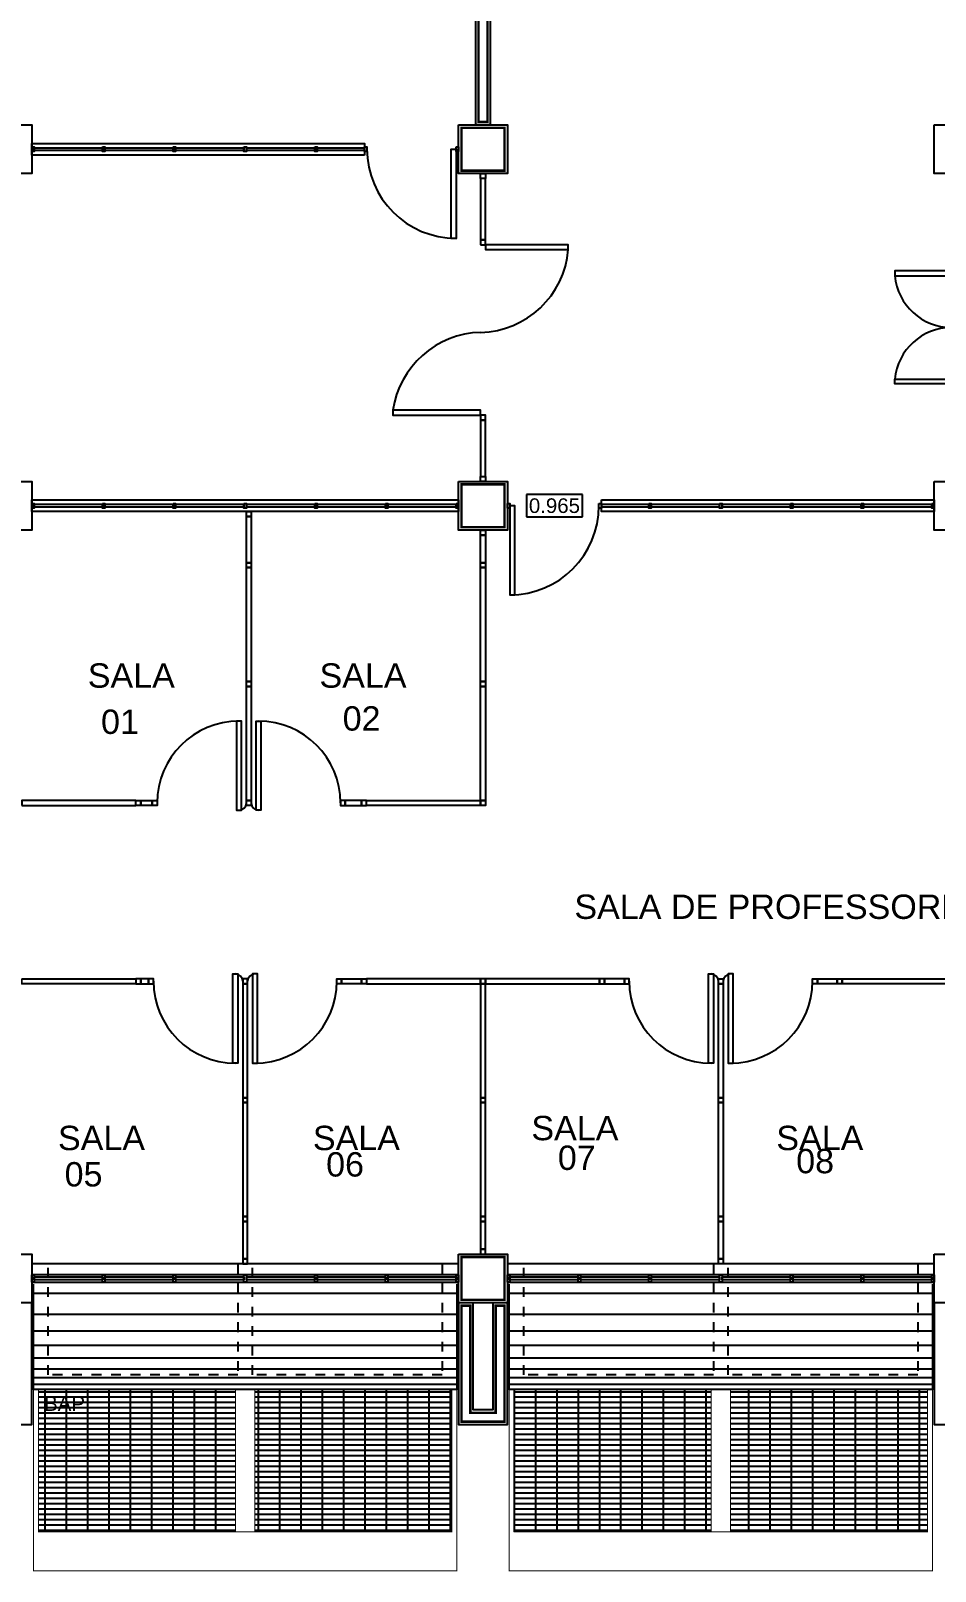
# Model space of a CAD drawing. Header units: millimetres. Extents: x 116 to 181, y 20 to 228.
# Drawn here: x 162.66 to 171.94, y 204.29 to 220.1 of the extents above; entities that cross this region are included whole.
import ezdxf

# ---------------------------------------------------------------- set-up
doc = ezdxf.new("R2010")
doc.units = ezdxf.units.MM
doc.header["$LTSCALE"] = 0.015
doc.header["$MEASUREMENT"] = 0
doc.linetypes.add('DASHED2', pattern=[9.525, 6.35, -3.175])
for name, color, linetype in [('BAP', 7, 'Continuous'), ('CANCELERIA', 7, 'Continuous'), ('COTAS', 7, 'Continuous'), ('ESTRUCTURA', 7, 'Continuous'), ('MURO_COMUN', 7, 'Continuous'), ('MURO_TABIQUE_EXT', 7, 'Continuous'), ('PROYECCION', 7, 'Continuous'), ('PTAS', 7, 'Continuous'), ('TEXTO', 7, 'Continuous'), ('TRAZO', 7, 'Continuous')]:
    doc.layers.add(name, color=color, linetype=linetype)
doc.styles.get("Standard").update_dxf_attribs({"font": 'arial.ttf'})
doc.styles.add('style1', font='swiss.ttf')
doc.dimstyles.new('ARQITECTONICAS-100', dxfattribs={"dimtxt": 0.2, "dimasz": 0.2, "dimexe": 0.18, "dimexo": 0.0625, "dimgap": 0.05, "dimtad": 0, "dimtoh": 1, "dimzin": 1, "dimdsep": 46, "dimtxsty": 'style1', "dimblk": 'DOTSMALL', "dimcen": 0.09, "dimse1": 1, "dimse2": 1, "dimadec": 0, "dimazin": 0, "dimtfac": 1, "dimtmove": 0, "dimatfit": 3, "dimldrblk": 'DOTSMALL', "dimfxl": 1, "dimtolj": 1, "dimtzin": 0, "dimarcsym": 0})
pattern_1 = [(0, (-82.631, 34.46717), (0, 0.0546875), []), (90, (-82.631, 34.46717), (-0.21875, 1e-17), [])]

# ---------------------------------------------------------------- blocks, each defined once
blk = doc.blocks.new('*D14')
at = {"layer": 'COTAS', "color": 0, "lineweight": -2}
for p, q in [((168.317, 215.338), (167.742, 215.338)), ((167.742, 215.338), (167.742, 215.109)), ((168.317, 215.109), (168.317, 215.338)), ((167.742, 215.109), (168.317, 215.109))]:
    blk.add_line(p, q, dxfattribs=at)
at = {"layer": 'Defpoints', "color": 0}
for p in [(167.547, 215.224), (167.547, 215.224), (168.512, 215.224)]:
    blk.add_point(p, dxfattribs=at)
at = {"layer": 'COTAS', "color": 0, "insert": (168.03, 215.224), "char_height": 0.15, "attachment_point": 5, "style": 'style1'}
blk.add_mtext('\\A1;0.965', dxfattribs=at)
blk = doc.blocks.new('_DOTSMALL')
at = {"color": 0, "linetype": 'ByBlock', "const_width": 0.5}
blk.add_lwpolyline([(-0.0625, 0, 1), (0.0625, 0, 1)], format="xyb", close=True, dxfattribs=at)

msp = doc.modelspace()

# ---------------------------------------------------------------- hatches: boundary and pattern name
at = {"linetype": 'Continuous'}
h = msp.add_hatch(dxfattribs=at)
h.set_pattern_fill('GRATE', color=8, scale=1.75, style=0)
h.set_pattern_definition(pattern_1)
h.paths.add_polyline_path([(164.7572, 206.1537), (162.7372, 206.1537), (162.7372, 204.6937), (164.7572, 204.6937)])
h.paths.add_polyline_path([(165.8853, 206.1537), (164.9572, 206.1537), (164.9572, 204.6937), (165.8853, 204.6937)])
h.paths.add_polyline_path([(166.9772, 206.1537), (165.8853, 206.1537), (165.8853, 204.6937), (166.9772, 204.6937)])
h.paths.add_polyline_path([(162.7474, 205.8965), (163.2347, 205.8965), (163.2347, 206.1215), (162.7474, 206.1215)], flags=24)
h = msp.add_hatch(dxfattribs=at)
h.set_pattern_fill('GRATE', color=8, scale=1.75, style=0)
h.set_pattern_definition(pattern_1)
h.paths.add_polyline_path([(169.6372, 206.1537), (167.6172, 206.1537), (167.6172, 204.6937), (169.6372, 204.6937)])
h.paths.add_polyline_path([(169.8372, 204.6937), (171.8572, 204.6937), (171.8572, 206.1537), (169.8372, 206.1537)])

# ---------------------------------------------------------------- linework, layer by layer
at = {"color": 7, "linetype": 'Continuous', "const_width": 0.01}
for points in [[(164.7572, 204.6937), (164.7572, 206.1537)], [(164.9572, 204.6937), (164.9572, 206.1537)], [(169.6372, 204.6937), (169.6372, 206.1537)], [(169.8372, 204.6937), (169.8372, 206.1537)]]:
    msp.add_lwpolyline(points, dxfattribs=at)
at = {"color": 8, "linetype": 'Continuous', "const_width": 0.001}
for points in [[(167.0272, 204.6937), (162.6872, 204.6937)], [(171.9072, 204.6937), (167.5672, 204.6937)]]:
    msp.add_lwpolyline(points, dxfattribs=at)
at = {"layer": 'CANCELERIA', "color": 6, "linetype": 'Continuous', "ltscale": 2}
for p, q in [((164.8697, 213.4187), (164.8697, 213.6114)), ((164.8322, 209.0987), (164.8322, 208.906)), ((169.7622, 209.0987), (169.7622, 208.906))]:
    msp.add_line(p, q, dxfattribs=at)
at = {"layer": 'CANCELERIA', "color": 5}
for points in [[(162.6672, 218.9087), (162.6922, 218.9087), (162.6922, 218.8587), (162.6672, 218.8587)], [(163.393, 218.8687), (162.6922, 218.8687), (162.6922, 218.8987), (163.393, 218.8987)], [(163.393, 218.9087), (163.418, 218.9087), (163.418, 218.8587), (163.393, 218.8587)], [(164.1189, 218.8687), (163.418, 218.8687), (163.418, 218.8987), (164.1189, 218.8987)], [(164.1189, 218.9087), (164.1439, 218.9087), (164.1439, 218.8587), (164.1189, 218.8587)], [(164.8447, 218.8687), (164.1439, 218.8687), (164.1439, 218.8987), (164.8447, 218.8987)], [(164.8447, 218.9087), (164.8697, 218.9087), (164.8697, 218.8587), (164.8447, 218.8587)], [(165.5705, 218.8687), (164.8697, 218.8687), (164.8697, 218.8987), (165.5705, 218.8987)], [(165.5705, 218.9087), (165.5955, 218.9087), (165.5955, 218.8587), (165.5705, 218.8587)], [(166.0822, 218.8687), (165.5955, 218.8687), (165.5955, 218.8987), (166.0822, 218.8987)], [(162.6672, 215.2487), (162.6922, 215.2487), (162.6922, 215.1987), (162.6672, 215.1987)], [(162.6922, 215.2387), (163.393, 215.2387), (163.393, 215.2087), (162.6922, 215.2087)], [(163.393, 215.2487), (163.418, 215.2487), (163.418, 215.1987), (163.393, 215.1987)], [(163.418, 215.2387), (164.1189, 215.2387), (164.1189, 215.2087), (163.418, 215.2087)], [(164.1189, 215.2487), (164.1439, 215.2487), (164.1439, 215.1987), (164.1189, 215.1987)], [(164.1439, 215.2387), (164.8447, 215.2387), (164.8447, 215.2087), (164.1439, 215.2087)], [(164.8447, 215.2487), (164.8697, 215.2487), (164.8697, 215.1987), (164.8447, 215.1987)], [(164.8697, 215.2387), (165.5705, 215.2387), (165.5705, 215.2087), (164.8697, 215.2087)], [(165.5705, 215.2487), (165.5955, 215.2487), (165.5955, 215.1987), (165.5705, 215.1987)], [(165.5955, 215.2387), (166.2964, 215.2387), (166.2964, 215.2087), (165.5955, 215.2087)], [(166.2964, 215.2487), (166.3214, 215.2487), (166.3214, 215.1987), (166.2964, 215.1987)], [(166.3214, 215.2387), (167.0222, 215.2387), (167.0222, 215.2087), (166.3214, 215.2087)], [(167.0222, 215.2487), (167.0472, 215.2487), (167.0472, 215.1987), (167.0222, 215.1987)], [(168.5122, 215.2387), (168.9989, 215.2387), (168.9989, 215.2087), (168.5122, 215.2087)], [(168.9989, 215.2487), (169.0239, 215.2487), (169.0239, 215.1987), (168.9989, 215.1987)], [(169.0239, 215.2387), (169.7247, 215.2387), (169.7247, 215.2087), (169.0239, 215.2087)], [(169.7247, 215.2487), (169.7497, 215.2487), (169.7497, 215.1987), (169.7247, 215.1987)], [(169.7497, 215.2387), (170.4505, 215.2387), (170.4505, 215.2087), (169.7497, 215.2087)], [(170.4505, 215.2487), (170.4755, 215.2487), (170.4755, 215.1987), (170.4505, 215.1987)], [(170.4755, 215.2387), (171.1764, 215.2387), (171.1764, 215.2087), (170.4755, 215.2087)], [(171.1764, 215.2487), (171.2014, 215.2487), (171.2014, 215.1987), (171.1764, 215.1987)], [(171.2014, 215.2387), (171.9022, 215.2387), (171.9022, 215.2087), (171.2014, 215.2087)], [(171.9022, 215.2487), (171.9272, 215.2487), (171.9272, 215.1987), (171.9022, 215.1987)], [(162.6672, 207.3312), (162.6922, 207.3312), (162.6922, 207.2562), (162.6672, 207.2562)], [(162.6922, 207.3087), (163.393, 207.3087), (163.393, 207.2787), (162.6922, 207.2787)], [(163.393, 207.3312), (163.418, 207.3312), (163.418, 207.2562), (163.393, 207.2562)], [(163.418, 207.3087), (164.1189, 207.3087), (164.1189, 207.2787), (163.418, 207.2787)], [(164.1189, 207.3312), (164.1439, 207.3312), (164.1439, 207.2562), (164.1189, 207.2562)], [(164.1439, 207.3087), (164.8447, 207.3087), (164.8447, 207.2787), (164.1439, 207.2787)], [(164.8447, 207.3312), (164.8697, 207.3312), (164.8697, 207.2562), (164.8447, 207.2562)], [(164.8697, 207.3087), (165.5705, 207.3087), (165.5705, 207.2787), (164.8697, 207.2787)], [(165.5705, 207.3312), (165.5955, 207.3312), (165.5955, 207.2562), (165.5705, 207.2562)], [(165.5955, 207.3087), (166.2964, 207.3087), (166.2964, 207.2787), (165.5955, 207.2787)], [(166.2964, 207.3312), (166.3214, 207.3312), (166.3214, 207.2562), (166.2964, 207.2562)], [(166.3214, 207.3087), (167.0222, 207.3087), (167.0222, 207.2787), (166.3214, 207.2787)], [(167.0222, 207.3312), (167.0472, 207.3312), (167.0472, 207.2562), (167.0222, 207.2562)], [(167.5472, 207.3312), (167.5722, 207.3312), (167.5722, 207.2562), (167.5472, 207.2562)], [(167.5722, 207.3087), (168.273, 207.3087), (168.273, 207.2787), (167.5722, 207.2787)], [(168.273, 207.3312), (168.298, 207.3312), (168.298, 207.2562), (168.273, 207.2562)], [(168.298, 207.3087), (168.9989, 207.3087), (168.9989, 207.2787), (168.298, 207.2787)], [(168.9989, 207.3312), (169.0239, 207.3312), (169.0239, 207.2562), (168.9989, 207.2562)], [(169.0239, 207.3087), (169.7247, 207.3087), (169.7247, 207.2787), (169.0239, 207.2787)], [(169.7247, 207.3312), (169.7497, 207.3312), (169.7497, 207.2562), (169.7247, 207.2562)], [(169.7497, 207.3087), (170.4505, 207.3087), (170.4505, 207.2787), (169.7497, 207.2787)], [(170.4505, 207.3312), (170.4755, 207.3312), (170.4755, 207.2562), (170.4505, 207.2562)], [(170.4755, 207.3087), (171.1764, 207.3087), (171.1764, 207.2787), (170.4755, 207.2787)], [(171.1764, 207.3312), (171.2014, 207.3312), (171.2014, 207.2562), (171.1764, 207.2562)], [(171.2014, 207.3087), (171.9022, 207.3087), (171.9022, 207.2787), (171.2014, 207.2787)], [(171.9022, 207.3312), (171.9272, 207.3312), (171.9272, 207.2562), (171.9022, 207.2562)]]:
    msp.add_lwpolyline(points, close=True, dxfattribs=at)
at = {"layer": 'CANCELERIA', "color": 6, "linetype": 'Continuous', "ltscale": 2}
for points in [[(164.8697, 215.1637), (164.9197, 215.1637), (164.9197, 215.1137), (164.8697, 215.1137)], [(164.9197, 214.6387), (164.8697, 214.6387), (164.8697, 215.1137), (164.9197, 215.1137)], [(164.8697, 214.6387), (164.9197, 214.6387), (164.9197, 214.5887), (164.8697, 214.5887)], [(164.9197, 213.4187), (164.8697, 213.4187), (164.8697, 214.5887), (164.9197, 214.5887)], [(164.8697, 213.4187), (164.9197, 213.4187), (164.9197, 213.3687), (164.8697, 213.3687)], [(164.8697, 213.3687), (164.9197, 213.3687), (164.9197, 212.1987), (164.8697, 212.1987)], [(164.7697, 213.0134), (164.7697, 212.0987), (164.8197, 212.0987), (164.8197, 213.0134)], [(165.0197, 213.0134), (165.0197, 212.0987), (164.9697, 212.0987), (164.9697, 213.0134)], [(162.5672, 212.1487), (163.7372, 212.1487), (163.7372, 212.1987), (162.5672, 212.1987)], [(163.7372, 212.1987), (163.7872, 212.1987), (163.7872, 212.1487), (163.7372, 212.1487)], [(163.7872, 212.1987), (163.9047, 212.1987), (163.9047, 212.1487), (163.7872, 212.1487)], [(163.9047, 212.1987), (163.9547, 212.1987), (163.9547, 212.1487), (163.9047, 212.1487)], [(164.8697, 212.1987), (164.9197, 212.1987), (164.9197, 212.1487), (164.8697, 212.1487)], [(165.8847, 212.1987), (165.8347, 212.1987), (165.8347, 212.1487), (165.8847, 212.1487)], [(166.0522, 212.1987), (165.8847, 212.1987), (165.8847, 212.1487), (166.0522, 212.1487)], [(166.1022, 212.1987), (166.0522, 212.1987), (166.0522, 212.1487), (166.1022, 212.1487)], [(167.2722, 212.1487), (166.1022, 212.1487), (166.1022, 212.1987), (167.2722, 212.1987)], [(162.5672, 210.3687), (163.7372, 210.3687), (163.7372, 210.3187), (162.5672, 210.3187)], [(163.7372, 210.3187), (163.7872, 210.3187), (163.7872, 210.3687), (163.7372, 210.3687)], [(163.7872, 210.3187), (163.8672, 210.3187), (163.8672, 210.3687), (163.7872, 210.3687)], [(163.8672, 210.3187), (163.9172, 210.3187), (163.9172, 210.3687), (163.8672, 210.3687)], [(164.7322, 209.5041), (164.7322, 210.4187), (164.7822, 210.4187), (164.7822, 209.5041)], [(164.8322, 210.3187), (164.8822, 210.3187), (164.8822, 210.3687), (164.8322, 210.3687)], [(164.8322, 209.1487), (164.8822, 209.1487), (164.8822, 210.3187), (164.8322, 210.3187)], [(164.9822, 209.5041), (164.9822, 210.4187), (164.9322, 210.4187), (164.9322, 209.5041)], [(165.8472, 210.3187), (165.7972, 210.3187), (165.7972, 210.3687), (165.8472, 210.3687)], [(166.0522, 210.3187), (165.8472, 210.3187), (165.8472, 210.3687), (166.0522, 210.3687)], [(166.1022, 210.3187), (166.0522, 210.3187), (166.0522, 210.3687), (166.1022, 210.3687)], [(167.2722, 210.3687), (166.1022, 210.3687), (166.1022, 210.3187), (167.2722, 210.3187)], [(168.4922, 210.3687), (167.3222, 210.3687), (167.3222, 210.3187), (168.4922, 210.3187)], [(168.4922, 210.3187), (168.5422, 210.3187), (168.5422, 210.3687), (168.4922, 210.3687)], [(168.5422, 210.3187), (168.7472, 210.3187), (168.7472, 210.3687), (168.5422, 210.3687)], [(168.7472, 210.3187), (168.7972, 210.3187), (168.7972, 210.3687), (168.7472, 210.3687)], [(169.6122, 209.5041), (169.6122, 210.4187), (169.6622, 210.4187), (169.6622, 209.5041)], [(169.7622, 210.3187), (169.7122, 210.3187), (169.7122, 210.3687), (169.7622, 210.3687)], [(169.7622, 209.1487), (169.7122, 209.1487), (169.7122, 210.3187), (169.7622, 210.3187)], [(169.8622, 209.5041), (169.8622, 210.4187), (169.8122, 210.4187), (169.8122, 209.5041)], [(170.7272, 210.3187), (170.6772, 210.3187), (170.6772, 210.3687), (170.7272, 210.3687)], [(170.9322, 210.3187), (170.7272, 210.3187), (170.7272, 210.3687), (170.9322, 210.3687)], [(170.9822, 210.3187), (170.9322, 210.3187), (170.9322, 210.3687), (170.9822, 210.3687)], [(170.9822, 210.3687), (172.1522, 210.3687), (172.1522, 210.3187), (170.9822, 210.3187)], [(164.8322, 209.0987), (164.8822, 209.0987), (164.8822, 209.1487), (164.8322, 209.1487)], [(164.8822, 209.0987), (164.8322, 209.0987), (164.8322, 207.9287), (164.8822, 207.9287)], [(169.7622, 209.0987), (169.7122, 209.0987), (169.7122, 209.1487), (169.7622, 209.1487)], [(169.7122, 209.0987), (169.7622, 209.0987), (169.7622, 207.9287), (169.7122, 207.9287)], [(164.8322, 207.8787), (164.8822, 207.8787), (164.8822, 207.9287), (164.8322, 207.9287)], [(169.7622, 207.8787), (169.7122, 207.8787), (169.7122, 207.9287), (169.7622, 207.9287)], [(164.8822, 207.8787), (164.8322, 207.8787), (164.8322, 207.4937), (164.8822, 207.4937)], [(169.7122, 207.8787), (169.7622, 207.8787), (169.7622, 207.4937), (169.7122, 207.4937)], [(164.8322, 207.4437), (164.8822, 207.4437), (164.8822, 207.4937), (164.8322, 207.4937)], [(169.7622, 207.4437), (169.7122, 207.4437), (169.7122, 207.4937), (169.7622, 207.4937)]]:
    msp.add_lwpolyline(points, close=True, dxfattribs=at)
at = {"layer": 'CANCELERIA', "color": 9}
for points in [[(162.6672, 207.2562), (167.0472, 207.2562), (167.0472, 207.3312), (162.6672, 207.3312)], [(167.5472, 207.2562), (171.9272, 207.2562), (171.9272, 207.3312), (167.5472, 207.3312)]]:
    msp.add_lwpolyline(points, close=True, dxfattribs=at)
at = {"layer": 'CANCELERIA', "color": 6, "linetype": 'Continuous', "ltscale": 2}
for centre, radius, start, end in [((164.7947, 212.1737), 0.84, 90, 180), ((164.9947, 212.1737), 0.84, 0, 90), ((164.7947, 212.1737), 0.075, 270, 0), ((164.9947, 212.1737), 0.075, 180, 270), ((164.7572, 210.3437), 0.84, 180, 270), ((164.7572, 210.3437), 0.075, 0, 90), ((164.9572, 210.3437), 0.075, 90, 180), ((164.9572, 210.3437), 0.84, 270, 0), ((169.6372, 210.3437), 0.84, 180, 270), ((169.6372, 210.3437), 0.075, 0, 90), ((169.8372, 210.3437), 0.075, 90, 180), ((169.8372, 210.3437), 0.84, 270, 0)]:
    msp.add_arc(centre, radius, start, end, dxfattribs=at)
at = {"layer": 'ESTRUCTURA', "color": 4}
for points in [[(162.1672, 219.1337), (162.6672, 219.1337), (162.6672, 218.6337), (162.1672, 218.6337)], [(167.0472, 219.1337), (167.5472, 219.1337), (167.5472, 218.6337), (167.0472, 218.6337)], [(171.9272, 219.1337), (172.4272, 219.1337), (172.4272, 218.6337), (171.9272, 218.6337)], [(162.3172, 207.5437), (162.3172, 214.9737), (162.1672, 214.9737), (162.1672, 215.4737), (162.6672, 215.4737), (162.6672, 214.9737), (162.5172, 214.9737), (162.5172, 207.5437), (162.6672, 207.5437), (162.6672, 207.0437), (162.1672, 207.0437), (162.1672, 207.5437)], [(167.0472, 215.4737), (167.5472, 215.4737), (167.5472, 214.9737), (167.0472, 214.9737)], [(171.9272, 215.4737), (172.4272, 215.4737), (172.4272, 214.9737), (171.9272, 214.9737)], [(167.0472, 207.5437), (167.5472, 207.5437), (167.5472, 207.0437), (167.0472, 207.0437)], [(171.9272, 207.5437), (172.4272, 207.5437), (172.4272, 207.0437), (171.9272, 207.0437)]]:
    msp.add_lwpolyline(points, close=True, dxfattribs=at)
at = {"layer": 'ESTRUCTURA', "color": 4, "const_width": 0.025}
for points in [[(167.0772, 219.1037), (167.5172, 219.1037), (167.5172, 218.6637), (167.0772, 218.6637)], [(167.0772, 215.4437), (167.5172, 215.4437), (167.5172, 215.0037), (167.0772, 215.0037)], [(167.0772, 207.5137), (167.5172, 207.5137), (167.5172, 207.0737), (167.0772, 207.0737)]]:
    msp.add_lwpolyline(points, close=True, dxfattribs=at)
at = {"layer": 'MURO_COMUN', "color": 1}
for points in [[(167.3722, 219.1337), (167.2222, 219.1337), (167.2222, 226.5637), (167.3722, 226.5637)], [(162.3172, 207.0437), (162.1672, 207.0437), (162.1672, 205.7937), (162.6672, 205.7937), (162.6672, 207.0437), (162.5172, 207.0437), (162.5172, 205.9437), (162.3172, 205.9437)], [(167.1972, 207.0437), (167.0472, 207.0437), (167.0472, 205.7937), (167.5472, 205.7937), (167.5472, 207.0437), (167.3972, 207.0437), (167.3972, 205.9437), (167.1972, 205.9437)], [(172.0772, 207.0437), (171.9272, 207.0437), (171.9272, 205.7937), (172.4272, 205.7937), (172.4272, 207.0437), (172.2772, 207.0437), (172.2772, 205.9437), (172.0772, 205.9437)]]:
    msp.add_lwpolyline(points, close=True, dxfattribs=at)
at = {"layer": 'MURO_COMUN', "color": 1, "const_width": 0.025}
for points in [[(167.3422, 219.1637), (167.2522, 219.1637), (167.2522, 226.5337), (167.3422, 226.5337)], [(167.1672, 207.0137), (167.0772, 207.0137), (167.0772, 205.8237), (167.5172, 205.8237), (167.5172, 207.0137), (167.4272, 207.0137), (167.4272, 205.9137), (167.1672, 205.9137)]]:
    msp.add_lwpolyline(points, close=True, dxfattribs=at)
at = {"layer": 'MURO_TABIQUE_EXT', "color": 30}
for points in [[(166.0822, 218.8237), (162.6672, 218.8237), (162.6672, 218.9437), (166.0822, 218.9437)], [(162.6672, 215.2837), (167.0472, 215.2837), (167.0472, 215.1637), (162.6672, 215.1637)], [(168.5122, 215.2837), (171.9272, 215.2837), (171.9272, 215.1637), (168.5122, 215.1637)]]:
    msp.add_lwpolyline(points, close=True, dxfattribs=at)
at = {"layer": 'PROYECCION', "linetype": 'DASHED2'}
for points in [[(164.7822, 207.4437), (164.7822, 206.3037), (162.8372, 206.3037), (162.8372, 207.4437)], [(166.8772, 207.4437), (166.8772, 206.3037), (164.9322, 206.3037), (164.9322, 207.4437)], [(169.6622, 207.4437), (169.6622, 206.3037), (167.7172, 206.3037), (167.7172, 207.4437)], [(171.7572, 207.4437), (171.7572, 206.3037), (169.8122, 206.3037), (169.8122, 207.4437)]]:
    msp.add_lwpolyline(points, dxfattribs=at)
at = {"layer": 'PROYECCION', "linetype": 'Continuous', "const_width": 0.01}
for points in [[(167.0272, 206.1537), (167.0272, 204.2937), (162.6872, 204.2937), (162.6872, 206.1537)], [(171.9072, 206.1537), (171.9072, 204.2937), (167.5672, 204.2937), (167.5672, 206.1537)]]:
    msp.add_lwpolyline(points, dxfattribs=at)
at = {"layer": 'PROYECCION', "linetype": 'Continuous'}
for points in [[(166.9772, 206.1537, 0.01, 0.01, 0), (166.9772, 204.6937, 0.01, 0.01, 0), (162.7372, 204.6937, 0.01, 0.01, 0), (162.7372, 206.1537, 0.01, 0.01, 0)], [(171.8572, 206.1537, 0.01, 0.01, 0), (171.8572, 204.6937, 0.01, 0.01, 0), (167.6172, 204.6937, 0.01, 0.01, 0), (167.6172, 206.1537, 0.01, 0.01, 0)]]:
    msp.add_lwpolyline(points, format="xyseb", dxfattribs=at)
at = {"layer": 'PTAS', "color": 6}
for points in [[(166.0822, 218.9087), (166.1072, 218.9087), (166.1072, 218.8587), (166.0822, 218.8587)], [(167.0222, 218.8834), (167.0222, 217.9687), (166.9722, 217.9687), (166.9722, 218.8834)], [(167.0222, 218.9087), (167.0472, 218.9087), (167.0472, 218.8587), (167.0222, 218.8587)], [(167.2722, 218.6337), (167.3222, 218.6337), (167.3222, 218.5837), (167.2722, 218.5837)], [(167.2722, 217.9537), (167.3222, 217.9537), (167.3222, 218.5837), (167.2722, 218.5837)], [(167.2722, 217.9037), (167.3222, 217.9037), (167.3222, 217.9537), (167.2722, 217.9537)], [(168.1722, 217.8537), (168.1722, 217.9037), (167.3222, 217.9037), (167.3222, 217.8537)], [(172.1022, 217.5837), (172.1022, 217.6337), (171.5222, 217.6337), (171.5222, 217.5837)], [(172.1022, 216.5237), (172.1022, 216.4737), (171.5222, 216.4737), (171.5222, 216.5237)], [(167.2722, 216.1537), (167.2722, 216.2037), (166.3722, 216.2037), (166.3722, 216.1537)], [(167.2722, 216.1037), (167.3222, 216.1037), (167.3222, 216.1537), (167.2722, 216.1537)], [(167.2722, 215.5237), (167.3222, 215.5237), (167.3222, 216.1037), (167.2722, 216.1037)], [(167.2722, 215.5237), (167.3222, 215.5237), (167.3222, 215.4737), (167.2722, 215.4737)], [(167.5472, 215.2487), (167.5722, 215.2487), (167.5722, 215.1987), (167.5472, 215.1987)], [(167.5722, 215.2234), (167.5722, 214.3087), (167.6222, 214.3087), (167.6222, 215.2234)], [(168.4872, 215.2487), (168.5122, 215.2487), (168.5122, 215.1987), (168.4872, 215.1987)], [(167.2722, 214.9737), (167.3222, 214.9737), (167.3222, 214.9237), (167.2722, 214.9237)], [(167.2722, 214.9237), (167.3222, 214.9237), (167.3222, 214.6387), (167.2722, 214.6387)], [(167.2722, 214.6387), (167.3222, 214.6387), (167.3222, 214.5887), (167.2722, 214.5887)], [(167.2722, 214.5887), (167.3222, 214.5887), (167.3222, 213.4187), (167.2722, 213.4187)], [(167.2722, 213.4187), (167.3222, 213.4187), (167.3222, 213.3687), (167.2722, 213.3687)], [(167.2722, 213.3687), (167.3222, 213.3687), (167.3222, 212.1987), (167.2722, 212.1987)], [(167.2722, 212.1987), (167.3222, 212.1987), (167.3222, 212.1487), (167.2722, 212.1487)], [(167.2722, 210.3187), (167.3222, 210.3187), (167.3222, 210.3687), (167.2722, 210.3687)], [(167.2722, 209.1487), (167.3222, 209.1487), (167.3222, 210.3187), (167.2722, 210.3187)], [(167.2722, 209.0987), (167.3222, 209.0987), (167.3222, 209.1487), (167.2722, 209.1487)], [(167.2722, 207.9287), (167.3222, 207.9287), (167.3222, 209.0987), (167.2722, 209.0987)], [(167.2722, 207.8787), (167.3222, 207.8787), (167.3222, 207.9287), (167.2722, 207.9287)], [(167.2722, 207.5937), (167.3222, 207.5937), (167.3222, 207.8787), (167.2722, 207.8787)], [(167.2722, 207.5437), (167.3222, 207.5437), (167.3222, 207.5937), (167.2722, 207.5937)]]:
    msp.add_lwpolyline(points, close=True, dxfattribs=at)
at = {"layer": 'PTAS'}
for centre, radius, start, end in [((167.0222, 218.8837), 0.915, 180, 270), ((172.104, 217.6381), 0.5843, 185.33351, 269.82478), ((172.104, 216.4694), 0.5843, 90.17522, 174.66649), ((167.5722, 215.2237), 0.915, 270, 0)]:
    msp.add_arc(centre, radius, start, end, dxfattribs=at)
at = {"layer": 'PTAS', "color": 6}
for centre, radius, start, end in [((167.2512, 217.9274), 0.9239, 271.30086, 355.42598), ((167.2979, 216.0686), 0.9355, 91.57333, 171.69375)]:
    msp.add_arc(centre, radius, start, end, dxfattribs=at)
at = {"layer": 'TRAZO', "color": 8}
for p, q in [((167.0272, 206.9237), (162.6872, 206.9237)), ((171.9072, 206.9237), (167.5672, 206.9237)), ((167.0272, 206.7537), (162.6872, 206.7537)), ((171.9072, 206.7537), (167.5672, 206.7537)), ((167.0272, 206.6037), (162.6872, 206.6037)), ((171.9072, 206.6037), (167.5672, 206.6037)), ((167.0272, 206.4737), (162.6872, 206.4737)), ((167.0272, 206.3637), (162.6872, 206.3637)), ((171.9072, 206.4737), (167.5672, 206.4737)), ((171.9072, 206.3637), (167.5672, 206.3637)), ((167.0272, 206.2737), (162.6872, 206.2737)), ((167.0272, 206.2037), (162.6872, 206.2037)), ((171.9072, 206.2737), (167.5672, 206.2737)), ((171.9072, 206.2037), (167.5672, 206.2037))]:
    msp.add_line(p, q, dxfattribs=at)
for points in [[(162.6672, 207.1437), (167.0472, 207.1437), (167.0472, 207.4437), (162.6672, 207.4437)], [(167.5472, 207.1437), (171.9272, 207.1437), (171.9272, 207.4437), (167.5472, 207.4437)]]:
    msp.add_lwpolyline(points, close=True, dxfattribs=at)
at = {"layer": 'TRAZO', "color": 7}
for points in [[(167.0272, 207.2337), (167.0272, 206.1537), (162.6872, 206.1537), (162.6872, 207.2337)], [(171.9072, 207.2337), (171.9072, 206.1537), (167.5672, 206.1537), (167.5672, 207.2337)]]:
    msp.add_lwpolyline(points, dxfattribs=at)

# ---------------------------------------------------------------- texts
at = {"layer": 'BAP', "color": 3, "style": 'style1'}
msp.add_text('BAP', height=0.15, dxfattribs=at).set_placement((162.7948, 205.934))
at = {"layer": 'TEXTO', "color": 7, "linetype": 'Continuous'}
for s, p in [('SALA ', (163.2429, 213.3568)), ('SALA ', (165.62, 213.3568)), ('01', (163.3787, 212.8822)), ('02', (165.8577, 212.9161)), ('SALA DE PROFESSORES', (168.2348, 210.9836)), ('SALA ', (162.9372, 208.6104)), ('SALA ', (165.5521, 208.6104)), ('SALA ', (167.7934, 208.7121)), ('SALA ', (170.3063, 208.6104)), ('06', (165.6879, 208.3392)), ('07', (168.065, 208.407)), ('08', (170.5101, 208.3731)), ('05', (163.0052, 208.2375))]:
    msp.add_text(s, height=0.25, dxfattribs=at).set_placement(p)

# ---------------------------------------------------------------- dimensions: what is measured, and where the dimension line sits
at = {"layer": 'COTAS'}
dim = msp.add_linear_dim(base=(167.5472, 215.2237), p1=(168.5122, 215.2237), p2=(167.5472, 215.2237), dimstyle='ARQITECTONICAS-100', override={"dimscale": 0.75, "dimgap": -0.05, "dimtih": 1, "dimdec": 3, "dimsd1": 1, "dimsd2": 1, "dimtix": 1}, dxfattribs=at)
dim.commit()
dim.dimension.update_dxf_attribs({"geometry": '*D14', "text_midpoint": (168.0297, 215.2237), "dimtype": 160})

doc.saveas('drawing.dxf')
